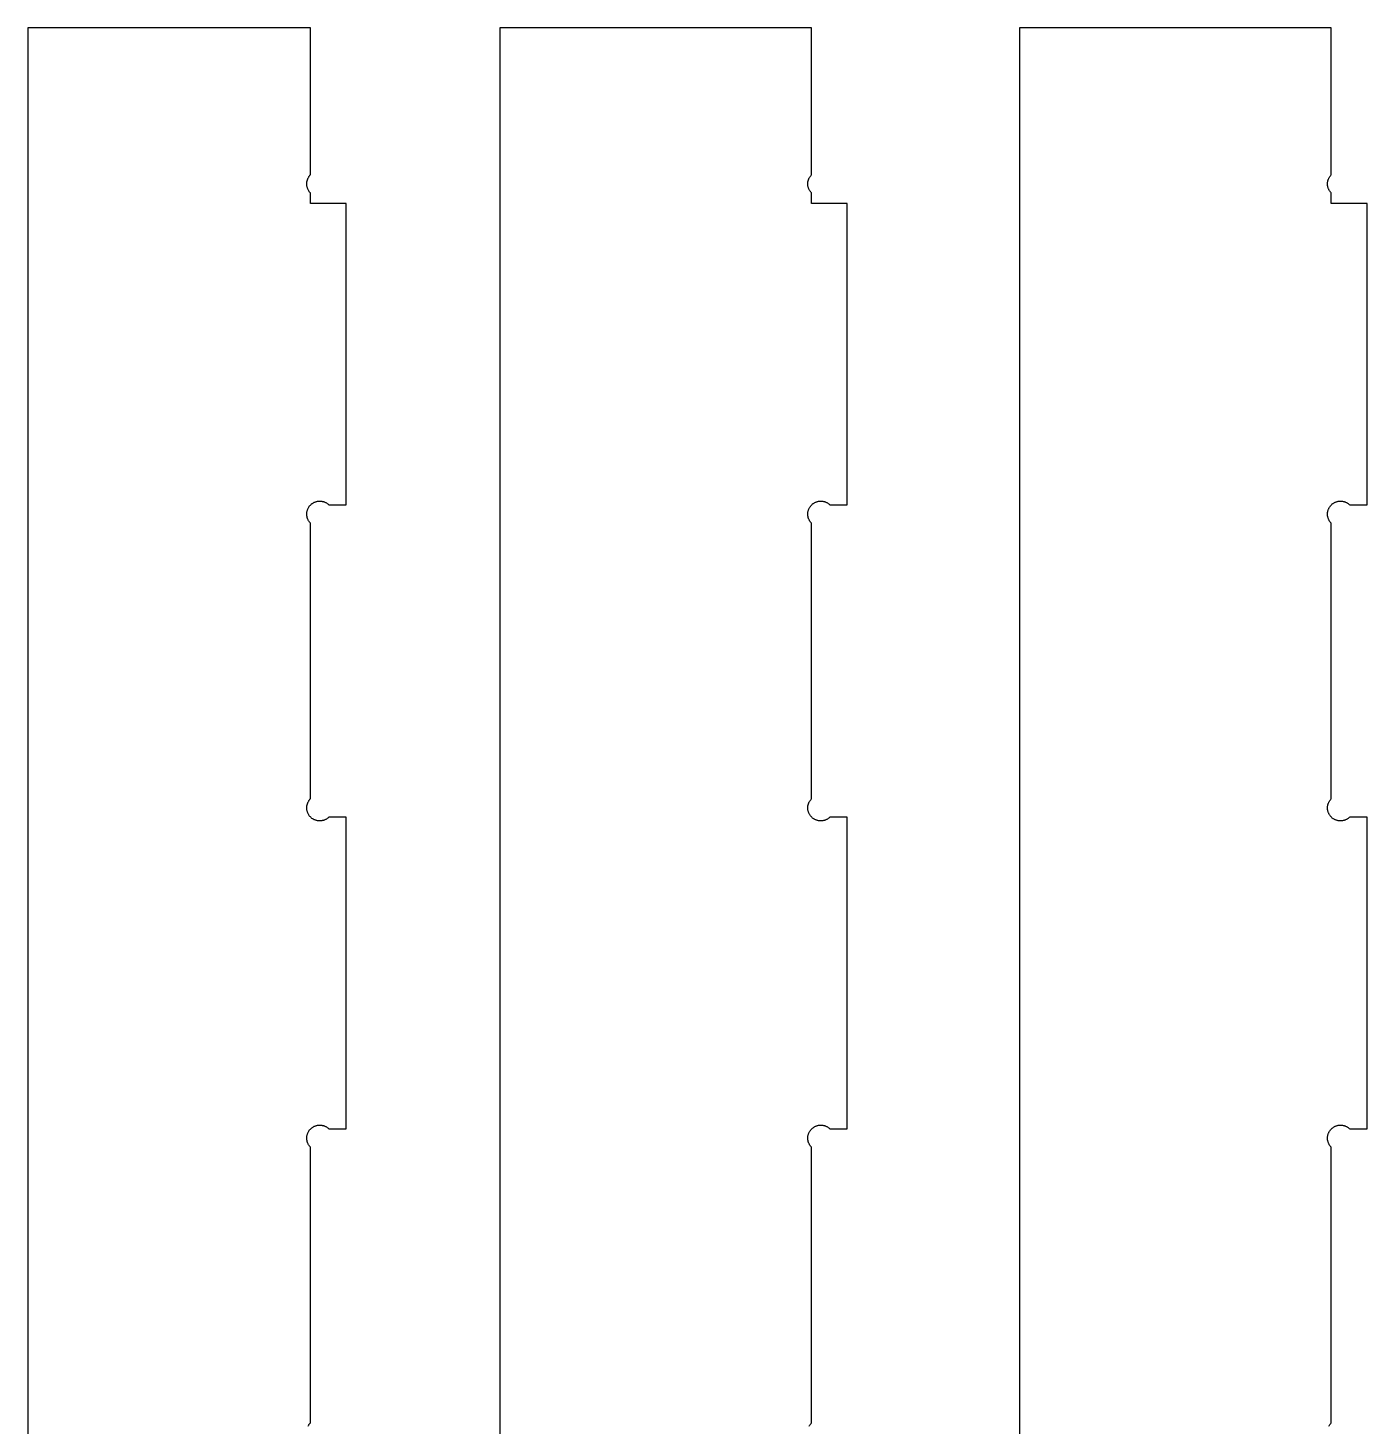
# Model space of a CAD drawing. Extents: x 0 to 96, y 0 to 48.
# Drawn here: x 1.6 to 14.49, y 8.47 to 21.92 of the extents above; entities that cross this region are included whole.
import ezdxf

# ---------------------------------------------------------------- set-up
doc = ezdxf.new("R2010")
doc.units = 0
doc.layers.add('Layer_1', color=7, linetype='CONTINUOUS')

msp = doc.modelspace()

# ---------------------------------------------------------------- linework, layer by layer
at = {"layer": 'Layer_1', "color": 7}
for p, q in [((4.321391, 21.917851), (1.602643, 21.917851)), ((1.602643, 21.917851), (1.602643, 3.730343)), ((4.321391, 20.505803), (4.321391, 21.917851)), ((9.141808, 21.91785), (6.141808, 21.91785)), ((6.141808, 21.91785), (6.141808, 3.730342)), ((9.141808, 20.505802), (9.141808, 21.91785)), ((14.141808, 21.917851), (11.141808, 21.917851)), ((11.141808, 21.917851), (11.141808, 3.730343)), ((14.141808, 20.505803), (14.141808, 21.917851)), ((4.287809, 20.444662), (4.289029, 20.449741)), ((4.289029, 20.449741), (4.290486, 20.45478)), ((4.290486, 20.45478), (4.292179, 20.459741)), ((4.292179, 20.459741), (4.294068, 20.464622)), ((4.294068, 20.464622), (4.296116, 20.469426)), ((4.296116, 20.469426), (4.298399, 20.47415)), ((4.298399, 20.47415), (4.300879, 20.478757)), ((4.300879, 20.478757), (4.303557, 20.483284)), ((4.303557, 20.483284), (4.306391, 20.487654)), ((4.306391, 20.487654), (4.309422, 20.491946)), ((4.309422, 20.491946), (4.312651, 20.496079)), ((4.312651, 20.496079), (4.316037, 20.500056)), ((4.316037, 20.500056), (4.31958, 20.503913)), ((4.31958, 20.503913), (4.321391, 20.505803)), ((9.108225, 20.444661), (9.109446, 20.44974)), ((9.109446, 20.44974), (9.110902, 20.454779)), ((9.110902, 20.454779), (9.112595, 20.45974)), ((9.112595, 20.45974), (9.114485, 20.464621)), ((9.114485, 20.464621), (9.116532, 20.469424)), ((9.116532, 20.469424), (9.118816, 20.474149)), ((9.118816, 20.474149), (9.121296, 20.478756)), ((9.121296, 20.478756), (9.123973, 20.483283)), ((9.123973, 20.483283), (9.126808, 20.487653)), ((9.126808, 20.487653), (9.129839, 20.491944)), ((9.129839, 20.491944), (9.133068, 20.496078)), ((9.133068, 20.496078), (9.136454, 20.500054)), ((9.136454, 20.500054), (9.139997, 20.503912)), ((9.139997, 20.503912), (9.141808, 20.505802)), ((14.108226, 20.444662), (14.109446, 20.449741)), ((14.109446, 20.449741), (14.110902, 20.45478)), ((14.110902, 20.45478), (14.112596, 20.459741)), ((14.112596, 20.459741), (14.114486, 20.464622)), ((14.114486, 20.464622), (14.116532, 20.469426)), ((14.116532, 20.469426), (14.118816, 20.47415)), ((14.118816, 20.47415), (14.121296, 20.478757)), ((14.121296, 20.478757), (14.123973, 20.483284)), ((14.123973, 20.483284), (14.126808, 20.487654)), ((14.126808, 20.487654), (14.129839, 20.491946)), ((14.129839, 20.491946), (14.133068, 20.496079)), ((14.133068, 20.496079), (14.136453, 20.500056)), ((14.136453, 20.500056), (14.139997, 20.503913)), ((14.139997, 20.503913), (14.141808, 20.505803)), ((4.284777, 20.418717), (4.284932, 20.423953)), ((4.284777, 20.416079), (4.284777, 20.418717)), ((4.284934, 20.410843), (4.284779, 20.416079)), ((4.284934, 20.423953), (4.285323, 20.42915)), ((4.285328, 20.405647), (4.284939, 20.410843)), ((4.285958, 20.400449), (4.285324, 20.405647)), ((4.285328, 20.42915), (4.285961, 20.434387)), ((4.286746, 20.395252), (4.285957, 20.400449)), ((4.285958, 20.434387), (4.286747, 20.439543)), ((4.287809, 20.390134), (4.286742, 20.395252)), ((4.286746, 20.439543), (4.287812, 20.444662)), ((4.289029, 20.385056), (4.287809, 20.390134)), ((4.290486, 20.380017), (4.289029, 20.385056)), ((4.292179, 20.375056), (4.290486, 20.380017)), ((4.294068, 20.370173), (4.292179, 20.375056)), ((4.296116, 20.365371), (4.294068, 20.370173)), ((4.298399, 20.360647), (4.296116, 20.365371)), ((4.300879, 20.35604), (4.298399, 20.360647)), ((4.303557, 20.351552), (4.300879, 20.35604)), ((4.306391, 20.347142), (4.303557, 20.351552)), ((4.309422, 20.34289), (4.306391, 20.347142)), ((4.312651, 20.338757), (4.309422, 20.34289)), ((4.316037, 20.334741), (4.312651, 20.338757)), ((4.31958, 20.330882), (4.316037, 20.334741)), ((4.321391, 20.329071), (4.31958, 20.330882)), ((4.321391, 20.229347), (4.321391, 20.329071)), ((9.105351, 20.410842), (9.105193, 20.416078)), ((9.105194, 20.418716), (9.105351, 20.423952)), ((9.105194, 20.416078), (9.105194, 20.418716)), ((9.105351, 20.423952), (9.105744, 20.429149)), ((9.105745, 20.405646), (9.105352, 20.410842)), ((9.105745, 20.429149), (9.106375, 20.434386)), ((9.106375, 20.400448), (9.105745, 20.405646)), ((9.107162, 20.395251), (9.106374, 20.400448)), ((9.106375, 20.434386), (9.107163, 20.439542)), ((9.107162, 20.439542), (9.108225, 20.444661)), ((9.108225, 20.390133), (9.107162, 20.395251)), ((9.109446, 20.385054), (9.108225, 20.390133)), ((9.110902, 20.380016), (9.109446, 20.385054)), ((9.112595, 20.375054), (9.110902, 20.380016)), ((9.114485, 20.370172), (9.112595, 20.375054)), ((9.116532, 20.36537), (9.114485, 20.370172)), ((9.118816, 20.360646), (9.116532, 20.36537)), ((9.121296, 20.356039), (9.118816, 20.360646)), ((9.123973, 20.351551), (9.121296, 20.356039)), ((9.126808, 20.347141), (9.123973, 20.351551)), ((9.129839, 20.342889), (9.126808, 20.347141)), ((9.133068, 20.338756), (9.129839, 20.342889)), ((9.136454, 20.33474), (9.133068, 20.338756)), ((9.139997, 20.330881), (9.136454, 20.33474)), ((9.141808, 20.32907), (9.139997, 20.330881)), ((9.141808, 20.229346), (9.141808, 20.32907)), ((14.105193, 20.418717), (14.105349, 20.423953)), ((14.105193, 20.416079), (14.105193, 20.418717)), ((14.105351, 20.410843), (14.105196, 20.416079)), ((14.105351, 20.423953), (14.10574, 20.42915)), ((14.105744, 20.405647), (14.105356, 20.410843)), ((14.106374, 20.400449), (14.105741, 20.405647)), ((14.105744, 20.42915), (14.106378, 20.434387)), ((14.107162, 20.395252), (14.106373, 20.400449)), ((14.106374, 20.434387), (14.107163, 20.439543)), ((14.108226, 20.390134), (14.107159, 20.395252)), ((14.107162, 20.439543), (14.108229, 20.444662)), ((14.109446, 20.385056), (14.108226, 20.390134)), ((14.110902, 20.380017), (14.109446, 20.385056)), ((14.112596, 20.375056), (14.110902, 20.380017)), ((14.114486, 20.370173), (14.112596, 20.375056)), ((14.116532, 20.365371), (14.114486, 20.370173)), ((14.118816, 20.360647), (14.116532, 20.365371)), ((14.121296, 20.35604), (14.118816, 20.360647)), ((14.123973, 20.351552), (14.121296, 20.35604)), ((14.126808, 20.347142), (14.123973, 20.351552)), ((14.129839, 20.34289), (14.126808, 20.347142)), ((14.133068, 20.338757), (14.129839, 20.34289)), ((14.136453, 20.334741), (14.133068, 20.338757)), ((14.139997, 20.330882), (14.136453, 20.334741)), ((14.141808, 20.329071), (14.139997, 20.330882)), ((14.141808, 20.229347), (14.141808, 20.329071)), ((4.665131, 20.229347), (4.321391, 20.229347)), ((4.665131, 17.329032), (4.665131, 20.229347)), ((9.485548, 20.229346), (9.141808, 20.229346)), ((9.485548, 17.329031), (9.485548, 20.229346)), ((14.485548, 20.229347), (14.141808, 20.229347)), ((14.485548, 17.329032), (14.485548, 20.229347)), ((4.353044, 17.351984), (4.35773, 17.354268)), ((4.35773, 17.354268), (4.362533, 17.356354)), ((4.362533, 17.356354), (4.367454, 17.358244)), ((4.367454, 17.358244), (4.372414, 17.359898)), ((4.372414, 17.359898), (4.377414, 17.361354)), ((4.377414, 17.361354), (4.382533, 17.362614)), ((4.382533, 17.362614), (4.387651, 17.363637)), ((4.387651, 17.363638), (4.392809, 17.36446)), ((4.392809, 17.364466), (4.398006, 17.365054)), ((4.398006, 17.365056), (4.403241, 17.365444)), ((4.403241, 17.365449), (4.408478, 17.365604)), ((4.408478, 17.365607), (4.413714, 17.365607)), ((4.413714, 17.365568), (4.41895, 17.36529)), ((4.41895, 17.365292), (4.424147, 17.364781)), ((4.424147, 17.36478), (4.429344, 17.364069)), ((4.429343, 17.364071), (4.434501, 17.36316)), ((4.434501, 17.363166), (4.43958, 17.362024)), ((4.43958, 17.362024), (4.444659, 17.360647)), ((4.444659, 17.360647), (4.449659, 17.359111)), ((4.449659, 17.359111), (4.45458, 17.357339)), ((4.45458, 17.357339), (4.459422, 17.355331)), ((4.459422, 17.355331), (4.464187, 17.353166)), ((4.464187, 17.353166), (4.468832, 17.350803)), ((9.173461, 17.351983), (9.178146, 17.354267)), ((9.178146, 17.354267), (9.18295, 17.356353)), ((9.18295, 17.356353), (9.187871, 17.358243)), ((9.187871, 17.358243), (9.192831, 17.359897)), ((9.192831, 17.359897), (9.197831, 17.361353)), ((9.197831, 17.361353), (9.20295, 17.362613)), ((9.20295, 17.362613), (9.208068, 17.363636)), ((9.208068, 17.363637), (9.213225, 17.364459)), ((9.213225, 17.364464), (9.218422, 17.365053)), ((9.218422, 17.365054), (9.223658, 17.365443)), ((9.223658, 17.365448), (9.228894, 17.365603)), ((9.228894, 17.365606), (9.234131, 17.365606)), ((9.234131, 17.365567), (9.239367, 17.365289)), ((9.239367, 17.365291), (9.244564, 17.36478)), ((9.244564, 17.364779), (9.249761, 17.364068)), ((9.249761, 17.36407), (9.254918, 17.363159)), ((9.254918, 17.363164), (9.259997, 17.362023)), ((9.259997, 17.362023), (9.265076, 17.360646)), ((9.265076, 17.360646), (9.270076, 17.35911)), ((9.270076, 17.35911), (9.274997, 17.357338)), ((9.274997, 17.357338), (9.279839, 17.35533)), ((9.279839, 17.35533), (9.284603, 17.353164)), ((9.284603, 17.353164), (9.289249, 17.350802)), ((14.173461, 17.351984), (14.178147, 17.354268)), ((14.178147, 17.354268), (14.18295, 17.356354)), ((14.18295, 17.356354), (14.187871, 17.358244)), ((14.187871, 17.358244), (14.192831, 17.359898)), ((14.192831, 17.359898), (14.197831, 17.361354)), ((14.197831, 17.361354), (14.20295, 17.362614)), ((14.20295, 17.362614), (14.208068, 17.363637)), ((14.208068, 17.363638), (14.213226, 17.36446)), ((14.213226, 17.364466), (14.218422, 17.365054)), ((14.218422, 17.365056), (14.223658, 17.365444)), ((14.223658, 17.365449), (14.228894, 17.365604)), ((14.228894, 17.365607), (14.234131, 17.365607)), ((14.234131, 17.365568), (14.239367, 17.36529)), ((14.239367, 17.365292), (14.244563, 17.364781)), ((14.244563, 17.36478), (14.249761, 17.364069)), ((14.249761, 17.364071), (14.254918, 17.36316)), ((14.254918, 17.363166), (14.259997, 17.362024)), ((14.259997, 17.362024), (14.265076, 17.360647)), ((14.265076, 17.360647), (14.270076, 17.359111)), ((14.270076, 17.359111), (14.274997, 17.357339)), ((14.274997, 17.357339), (14.279839, 17.355331)), ((14.279839, 17.355331), (14.284603, 17.353166)), ((14.284603, 17.353166), (14.289249, 17.350803)), ((4.284856, 17.236709), (4.284744, 17.241946)), ((4.284777, 17.241946), (4.284932, 17.247181)), ((4.285131, 17.231473), (4.284853, 17.236709)), ((4.284934, 17.247181), (4.285323, 17.252379)), ((4.285603, 17.226276), (4.285126, 17.231473)), ((4.285328, 17.252379), (4.285961, 17.257576)), ((4.286312, 17.221079), (4.285601, 17.226276)), ((4.285958, 17.257576), (4.286747, 17.262772)), ((4.287258, 17.215922), (4.286313, 17.221079)), ((4.286746, 17.262772), (4.287812, 17.26789)), ((4.287809, 17.26789), (4.289029, 17.272969)), ((4.289029, 17.272969), (4.290486, 17.278009)), ((4.290486, 17.278009), (4.292179, 17.282969)), ((4.292179, 17.282969), (4.294068, 17.287851)), ((4.294068, 17.287851), (4.296116, 17.292654)), ((4.296116, 17.292654), (4.298399, 17.297379)), ((4.298399, 17.297379), (4.300879, 17.301984)), ((4.300879, 17.301984), (4.303557, 17.306512)), ((4.303557, 17.306512), (4.306391, 17.310882)), ((4.306391, 17.310882), (4.309422, 17.315173)), ((4.309422, 17.315173), (4.312651, 17.319308)), ((4.312651, 17.319308), (4.316037, 17.323284)), ((4.316037, 17.323284), (4.31958, 17.327142)), ((4.31958, 17.327142), (4.323281, 17.330843)), ((4.323281, 17.330843), (4.3271, 17.334387)), ((4.3271, 17.334387), (4.331116, 17.337772)), ((4.331116, 17.337772), (4.335249, 17.340961)), ((4.335249, 17.340961), (4.339541, 17.343992)), ((4.339541, 17.343992), (4.343911, 17.346867)), ((4.343911, 17.346867), (4.348439, 17.349543)), ((4.348439, 17.349543), (4.353044, 17.351984)), ((4.468832, 17.350803), (4.473399, 17.348206)), ((4.473399, 17.348206), (4.477848, 17.345449)), ((4.477848, 17.345449), (4.482179, 17.342536)), ((4.482179, 17.342536), (4.486391, 17.339387)), ((4.486391, 17.339387), (4.490447, 17.336119)), ((4.490447, 17.336119), (4.494383, 17.332654)), ((4.494383, 17.332654), (4.498162, 17.329032)), ((4.498162, 17.329032), (4.665131, 17.329032)), ((9.105194, 17.241944), (9.105351, 17.24718)), ((9.105272, 17.236708), (9.105195, 17.241944)), ((9.105548, 17.231472), (9.105272, 17.236708)), ((9.105351, 17.24718), (9.105744, 17.252378)), ((9.10602, 17.226274), (9.105548, 17.231472)), ((9.105745, 17.252378), (9.106375, 17.257574)), ((9.106729, 17.221078), (9.10602, 17.226274)), ((9.106375, 17.257574), (9.107163, 17.262771)), ((9.107674, 17.215921), (9.10673, 17.221078)), ((9.107162, 17.262771), (9.108225, 17.267889)), ((9.108225, 17.267889), (9.109446, 17.272968)), ((9.109446, 17.272968), (9.110902, 17.278008)), ((9.110902, 17.278008), (9.112595, 17.282968)), ((9.112595, 17.282968), (9.114485, 17.28785)), ((9.114485, 17.28785), (9.116532, 17.292653)), ((9.116532, 17.292653), (9.118816, 17.297378)), ((9.118816, 17.297378), (9.121296, 17.301983)), ((9.121296, 17.301983), (9.123973, 17.306511)), ((9.123973, 17.306511), (9.126808, 17.310881)), ((9.126808, 17.310881), (9.129839, 17.315172)), ((9.129839, 17.315172), (9.133068, 17.319307)), ((9.133068, 17.319307), (9.136454, 17.323283)), ((9.136454, 17.323283), (9.139997, 17.327141)), ((9.139997, 17.327141), (9.143698, 17.330842)), ((9.143698, 17.330842), (9.147516, 17.334386)), ((9.147516, 17.334386), (9.151532, 17.337771)), ((9.151532, 17.337771), (9.155666, 17.34096)), ((9.155666, 17.34096), (9.159957, 17.343991)), ((9.159957, 17.343991), (9.164328, 17.346866)), ((9.164328, 17.346866), (9.168855, 17.349542)), ((9.168855, 17.349542), (9.173461, 17.351983)), ((9.289249, 17.350802), (9.293816, 17.348204)), ((9.293816, 17.348204), (9.298265, 17.345448)), ((9.298265, 17.345448), (9.302595, 17.342534)), ((9.302595, 17.342534), (9.306808, 17.339386)), ((9.306808, 17.339386), (9.310863, 17.336118)), ((9.310863, 17.336118), (9.3148, 17.332653)), ((9.3148, 17.332653), (9.318579, 17.329031)), ((9.318579, 17.329031), (9.485548, 17.329031)), ((14.105272, 17.236709), (14.105161, 17.241946)), ((14.105193, 17.241946), (14.105349, 17.247181)), ((14.105548, 17.231473), (14.10527, 17.236709)), ((14.105351, 17.247181), (14.10574, 17.252379)), ((14.10602, 17.226276), (14.105542, 17.231473)), ((14.105744, 17.252379), (14.106378, 17.257576)), ((14.106729, 17.221079), (14.106018, 17.226276)), ((14.106374, 17.257576), (14.107163, 17.262772)), ((14.107674, 17.215922), (14.10673, 17.221079)), ((14.107162, 17.262772), (14.108229, 17.26789)), ((14.108226, 17.26789), (14.109446, 17.272969)), ((14.109446, 17.272969), (14.110902, 17.278009)), ((14.110902, 17.278009), (14.112596, 17.282969)), ((14.112596, 17.282969), (14.114486, 17.287851)), ((14.114486, 17.287851), (14.116532, 17.292654)), ((14.116532, 17.292654), (14.118816, 17.297379)), ((14.118816, 17.297379), (14.121296, 17.301984)), ((14.121296, 17.301984), (14.123973, 17.306512)), ((14.123973, 17.306512), (14.126808, 17.310882)), ((14.126808, 17.310882), (14.129839, 17.315173)), ((14.129839, 17.315173), (14.133068, 17.319308)), ((14.133068, 17.319308), (14.136453, 17.323284)), ((14.136453, 17.323284), (14.139997, 17.327142)), ((14.139997, 17.327142), (14.143698, 17.330843)), ((14.143698, 17.330843), (14.147517, 17.334387)), ((14.147517, 17.334387), (14.151532, 17.337772)), ((14.151532, 17.337772), (14.155666, 17.340961)), ((14.155666, 17.340961), (14.159958, 17.343992)), ((14.159958, 17.343992), (14.164328, 17.346867)), ((14.164328, 17.346867), (14.168856, 17.349543)), ((14.168856, 17.349543), (14.173461, 17.351984)), ((14.289249, 17.350803), (14.293816, 17.348206)), ((14.293816, 17.348206), (14.298264, 17.345449)), ((14.298264, 17.345449), (14.302596, 17.342536)), ((14.302596, 17.342536), (14.306808, 17.339387)), ((14.306808, 17.339387), (14.310863, 17.336119)), ((14.310863, 17.336119), (14.3148, 17.332654)), ((14.3148, 17.332654), (14.31858, 17.329032)), ((14.31858, 17.329032), (14.485548, 17.329032)), ((4.288399, 17.210803), (4.287258, 17.215922)), ((4.289738, 17.205764), (4.288399, 17.210803)), ((4.291312, 17.200764), (4.289738, 17.205764)), ((4.293084, 17.195843), (4.291312, 17.200764)), ((4.295052, 17.191), (4.293084, 17.195843)), ((4.297258, 17.186237), (4.295052, 17.191)), ((4.29962, 17.181552), (4.297258, 17.186237)), ((4.302179, 17.176984), (4.29962, 17.181552)), ((4.304934, 17.172536), (4.302179, 17.176984)), ((4.307887, 17.168206), (4.304934, 17.172536)), ((4.310998, 17.164032), (4.307887, 17.168206)), ((4.314304, 17.159938), (4.310998, 17.164032)), ((4.317769, 17.156), (4.314304, 17.159938)), ((4.321391, 17.152221), (4.317769, 17.156)), ((4.321391, 14.501867), (4.321391, 17.152221)), ((9.108816, 17.210802), (9.107674, 17.215921)), ((9.110154, 17.205763), (9.108816, 17.210802)), ((9.111729, 17.200763), (9.110154, 17.205763)), ((9.113501, 17.195842), (9.111729, 17.200763)), ((9.115469, 17.190999), (9.113501, 17.195842)), ((9.117674, 17.186236), (9.115469, 17.190999)), ((9.120036, 17.181551), (9.117674, 17.186236)), ((9.122595, 17.176983), (9.120036, 17.181551)), ((9.125351, 17.172534), (9.122595, 17.176983)), ((9.128304, 17.168204), (9.125351, 17.172534)), ((9.131414, 17.164031), (9.128304, 17.168204)), ((9.134721, 17.159937), (9.131414, 17.164031)), ((9.138186, 17.155999), (9.134721, 17.159937)), ((9.141808, 17.15222), (9.138186, 17.155999)), ((9.141808, 14.501866), (9.141808, 17.15222)), ((14.108816, 17.210803), (14.107674, 17.215922)), ((14.110154, 17.205764), (14.108816, 17.210803)), ((14.111729, 17.200764), (14.110154, 17.205764)), ((14.113501, 17.195843), (14.111729, 17.200764)), ((14.115469, 17.191), (14.113501, 17.195843)), ((14.117674, 17.186237), (14.115469, 17.191)), ((14.120037, 17.181552), (14.117674, 17.186237)), ((14.122596, 17.176984), (14.120037, 17.181552)), ((14.125351, 17.172536), (14.122596, 17.176984)), ((14.128304, 17.168206), (14.125351, 17.172536)), ((14.131414, 17.164032), (14.128304, 17.168206)), ((14.134721, 17.159938), (14.131414, 17.164032)), ((14.138186, 17.156), (14.134721, 17.159938)), ((14.141808, 17.152221), (14.138186, 17.156)), ((14.141808, 14.501867), (14.141808, 17.152221)), ((4.284777, 14.41478), (4.284932, 14.420017)), ((4.284777, 14.412142), (4.284777, 14.41478)), ((4.284934, 14.406906), (4.284779, 14.412142)), ((4.284934, 14.420017), (4.285323, 14.425213)), ((4.285328, 14.401709), (4.284939, 14.406906)), ((4.285958, 14.396512), (4.285324, 14.401709)), ((4.285328, 14.425213), (4.285961, 14.430449)), ((4.286746, 14.391316), (4.285957, 14.396512)), ((4.285958, 14.430449), (4.286747, 14.435607)), ((4.286746, 14.435607), (4.287812, 14.440724)), ((4.287809, 14.440724), (4.289029, 14.445803)), ((4.289029, 14.445803), (4.290486, 14.450843)), ((4.290486, 14.450843), (4.292179, 14.455803)), ((4.292179, 14.455803), (4.294068, 14.460686)), ((4.294068, 14.460686), (4.296116, 14.465489)), ((4.296116, 14.465489), (4.298399, 14.470213)), ((4.298399, 14.470213), (4.300879, 14.474819)), ((4.300879, 14.474819), (4.303557, 14.479347)), ((4.303557, 14.479347), (4.306391, 14.483717)), ((4.306391, 14.483717), (4.309422, 14.488009)), ((4.309422, 14.488009), (4.312651, 14.492142)), ((4.312651, 14.492142), (4.316037, 14.496119)), ((4.316037, 14.496119), (4.31958, 14.499977)), ((4.31958, 14.499977), (4.321391, 14.501867)), ((9.105351, 14.406904), (9.105193, 14.412141)), ((9.105194, 14.414779), (9.105351, 14.420016)), ((9.105194, 14.412141), (9.105194, 14.414779)), ((9.105351, 14.420016), (9.105744, 14.425212)), ((9.105745, 14.401708), (9.105352, 14.406904)), ((9.105745, 14.425212), (9.106375, 14.430448)), ((9.106375, 14.396511), (9.105745, 14.401708)), ((9.107162, 14.391314), (9.106374, 14.396511)), ((9.106375, 14.430448), (9.107163, 14.435606)), ((9.107162, 14.435606), (9.108225, 14.440723)), ((9.108225, 14.440723), (9.109446, 14.445802)), ((9.109446, 14.445802), (9.110902, 14.450842)), ((9.110902, 14.450842), (9.112595, 14.455802)), ((9.112595, 14.455802), (9.114485, 14.460684)), ((9.114485, 14.460684), (9.116532, 14.465488)), ((9.116532, 14.465488), (9.118816, 14.470212)), ((9.118816, 14.470212), (9.121296, 14.474818)), ((9.121296, 14.474818), (9.123973, 14.479346)), ((9.123973, 14.479346), (9.126808, 14.483716)), ((9.126808, 14.483716), (9.129839, 14.488008)), ((9.129839, 14.488008), (9.133068, 14.492141)), ((9.133068, 14.492141), (9.136454, 14.496118)), ((9.136454, 14.496118), (9.139997, 14.499976)), ((9.139997, 14.499976), (9.141808, 14.501866)), ((14.105193, 14.41478), (14.105349, 14.420017)), ((14.105193, 14.412142), (14.105193, 14.41478)), ((14.105351, 14.406906), (14.105196, 14.412142)), ((14.105351, 14.420017), (14.10574, 14.425213)), ((14.105744, 14.401709), (14.105356, 14.406906)), ((14.106374, 14.396512), (14.105741, 14.401709)), ((14.105744, 14.425213), (14.106378, 14.430449)), ((14.107162, 14.391316), (14.106373, 14.396512)), ((14.106374, 14.430449), (14.107163, 14.435607)), ((14.107162, 14.435607), (14.108229, 14.440724)), ((14.108226, 14.440724), (14.109446, 14.445803)), ((14.109446, 14.445803), (14.110902, 14.450843)), ((14.110902, 14.450843), (14.112596, 14.455803)), ((14.112596, 14.455803), (14.114486, 14.460686)), ((14.114486, 14.460686), (14.116532, 14.465489)), ((14.116532, 14.465489), (14.118816, 14.470213)), ((14.118816, 14.470213), (14.121296, 14.474819)), ((14.121296, 14.474819), (14.123973, 14.479347)), ((14.123973, 14.479347), (14.126808, 14.483717)), ((14.126808, 14.483717), (14.129839, 14.488009)), ((14.129839, 14.488009), (14.133068, 14.492142)), ((14.133068, 14.492142), (14.136453, 14.496119)), ((14.136453, 14.496119), (14.139997, 14.499977)), ((14.139997, 14.499977), (14.141808, 14.501867)), ((4.287809, 14.386198), (4.286742, 14.391316)), ((4.289029, 14.381119), (4.287809, 14.386198)), ((4.290486, 14.376079), (4.289029, 14.381119)), ((4.292179, 14.371119), (4.290486, 14.376079)), ((4.294068, 14.366237), (4.292179, 14.371119)), ((4.296116, 14.361433), (4.294068, 14.366237)), ((4.298399, 14.356709), (4.296116, 14.361433)), ((4.300879, 14.352103), (4.298399, 14.356709)), ((4.303557, 14.347614), (4.300879, 14.352103)), ((4.306391, 14.343206), (4.303557, 14.347614)), ((4.309422, 14.338953), (4.306391, 14.343206)), ((4.312651, 14.334819), (4.309422, 14.338953)), ((4.316037, 14.330803), (4.312651, 14.334819)), ((4.31958, 14.326946), (4.316037, 14.330803)), ((4.323281, 14.323244), (4.31958, 14.326946)), ((4.3271, 14.319701), (4.323281, 14.323244)), ((4.331116, 14.316316), (4.3271, 14.319701)), ((4.335249, 14.313127), (4.331116, 14.316316)), ((4.339541, 14.310094), (4.335249, 14.313127)), ((4.343911, 14.307221), (4.339541, 14.310094)), ((4.348439, 14.304583), (4.343911, 14.307221)), ((4.353044, 14.302103), (4.348439, 14.304583)), ((4.35773, 14.299819), (4.353044, 14.302103)), ((4.362533, 14.297733), (4.35773, 14.299819)), ((4.367454, 14.295843), (4.362533, 14.297733)), ((4.372414, 14.29419), (4.367454, 14.295843)), ((4.377414, 14.292733), (4.372414, 14.29419)), ((4.382533, 14.291473), (4.377414, 14.292733)), ((4.387651, 14.290449), (4.382533, 14.291471)), ((4.392809, 14.289622), (4.387651, 14.290444)), ((4.398006, 14.289032), (4.392809, 14.289621)), ((4.403241, 14.288638), (4.398006, 14.289027)), ((4.408478, 14.288481), (4.403241, 14.288637)), ((4.413714, 14.28852), (4.408478, 14.28852)), ((4.41895, 14.288796), (4.413714, 14.288518)), ((4.424147, 14.289308), (4.41895, 14.288797)), ((4.429343, 14.290017), (4.424147, 14.289306)), ((4.434501, 14.290922), (4.429343, 14.290011)), ((4.43958, 14.292063), (4.434501, 14.290922)), ((4.444659, 14.293441), (4.43958, 14.292063)), ((4.449659, 14.294977), (4.444659, 14.293441)), ((4.45458, 14.296788), (4.449659, 14.294977)), ((4.459422, 14.298757), (4.45458, 14.296788)), ((4.464187, 14.300922), (4.459422, 14.298757)), ((4.468832, 14.303323), (4.464187, 14.300922)), ((4.473399, 14.305882), (4.468832, 14.303323)), ((4.477848, 14.308638), (4.473399, 14.305882)), ((4.482179, 14.311591), (4.477848, 14.308638)), ((4.486391, 14.314701), (4.482179, 14.311591)), ((4.490447, 14.318009), (4.486391, 14.314701)), ((4.494383, 14.321473), (4.490447, 14.318009)), ((4.498162, 14.325094), (4.494383, 14.321473)), ((4.665131, 14.325094), (4.498162, 14.325094)), ((4.665131, 11.325094), (4.665131, 14.325094)), ((9.108225, 14.386197), (9.107162, 14.391314)), ((9.109446, 14.381118), (9.108225, 14.386197)), ((9.110902, 14.376078), (9.109446, 14.381118)), ((9.112595, 14.371118), (9.110902, 14.376078)), ((9.114485, 14.366236), (9.112595, 14.371118)), ((9.116532, 14.361432), (9.114485, 14.366236)), ((9.118816, 14.356708), (9.116532, 14.361432)), ((9.121296, 14.352102), (9.118816, 14.356708)), ((9.123973, 14.347613), (9.121296, 14.352102)), ((9.126808, 14.343204), (9.123973, 14.347613)), ((9.129839, 14.338952), (9.126808, 14.343204)), ((9.133068, 14.334818), (9.129839, 14.338952)), ((9.136454, 14.330802), (9.133068, 14.334818)), ((9.139997, 14.326944), (9.136454, 14.330802)), ((9.143698, 14.323243), (9.139997, 14.326944)), ((9.147516, 14.3197), (9.143698, 14.323243)), ((9.151532, 14.316314), (9.147516, 14.3197)), ((9.155666, 14.313126), (9.151532, 14.316314)), ((9.159957, 14.310093), (9.155666, 14.313126)), ((9.164328, 14.30722), (9.159957, 14.310093)), ((9.168855, 14.304582), (9.164328, 14.30722)), ((9.173461, 14.302102), (9.168855, 14.304582)), ((9.178146, 14.299818), (9.173461, 14.302102)), ((9.18295, 14.297732), (9.178146, 14.299818)), ((9.187871, 14.295842), (9.18295, 14.297732)), ((9.192831, 14.294189), (9.187871, 14.295842)), ((9.197831, 14.292732), (9.192831, 14.294189)), ((9.20295, 14.291472), (9.197831, 14.292732)), ((9.208068, 14.290448), (9.20295, 14.29147)), ((9.213225, 14.289621), (9.208068, 14.290443)), ((9.218422, 14.289031), (9.213225, 14.28962)), ((9.223658, 14.288637), (9.218422, 14.289026)), ((9.228894, 14.28848), (9.223658, 14.288636)), ((9.234131, 14.288519), (9.228894, 14.288519)), ((9.239367, 14.288794), (9.234131, 14.288517)), ((9.244564, 14.289307), (9.239367, 14.288796)), ((9.249761, 14.290016), (9.244564, 14.289304)), ((9.254918, 14.290921), (9.249761, 14.29001)), ((9.259997, 14.292062), (9.254918, 14.290921)), ((9.265076, 14.29344), (9.259997, 14.292062)), ((9.270076, 14.294976), (9.265076, 14.29344)), ((9.274997, 14.296787), (9.270076, 14.294976)), ((9.279839, 14.298756), (9.274997, 14.296787)), ((9.284603, 14.300921), (9.279839, 14.298756)), ((9.289249, 14.303322), (9.284603, 14.300921)), ((9.293816, 14.305881), (9.289249, 14.303322)), ((9.298265, 14.308637), (9.293816, 14.305881)), ((9.302595, 14.31159), (9.298265, 14.308637)), ((9.306808, 14.3147), (9.302595, 14.31159)), ((9.310863, 14.318008), (9.306808, 14.3147)), ((9.3148, 14.321472), (9.310863, 14.318008)), ((9.318579, 14.325093), (9.3148, 14.321472)), ((9.485548, 14.325093), (9.318579, 14.325093)), ((9.485548, 11.325093), (9.485548, 14.325093)), ((14.108226, 14.386198), (14.107159, 14.391316)), ((14.109446, 14.381119), (14.108226, 14.386198)), ((14.110902, 14.376079), (14.109446, 14.381119)), ((14.112596, 14.371119), (14.110902, 14.376079)), ((14.114486, 14.366237), (14.112596, 14.371119)), ((14.116532, 14.361433), (14.114486, 14.366237)), ((14.118816, 14.356709), (14.116532, 14.361433)), ((14.121296, 14.352103), (14.118816, 14.356709)), ((14.123973, 14.347614), (14.121296, 14.352103)), ((14.126808, 14.343206), (14.123973, 14.347614)), ((14.129839, 14.338953), (14.126808, 14.343206)), ((14.133068, 14.334819), (14.129839, 14.338953)), ((14.136453, 14.330803), (14.133068, 14.334819)), ((14.139997, 14.326946), (14.136453, 14.330803)), ((14.143698, 14.323244), (14.139997, 14.326946)), ((14.147517, 14.319701), (14.143698, 14.323244)), ((14.151532, 14.316316), (14.147517, 14.319701)), ((14.155666, 14.313127), (14.151532, 14.316316)), ((14.159958, 14.310094), (14.155666, 14.313127)), ((14.164328, 14.307221), (14.159958, 14.310094)), ((14.168856, 14.304583), (14.164328, 14.307221)), ((14.173461, 14.302103), (14.168856, 14.304583)), ((14.178147, 14.299819), (14.173461, 14.302103)), ((14.18295, 14.297733), (14.178147, 14.299819)), ((14.187871, 14.295843), (14.18295, 14.297733)), ((14.192831, 14.29419), (14.187871, 14.295843)), ((14.197831, 14.292733), (14.192831, 14.29419)), ((14.20295, 14.291473), (14.197831, 14.292733)), ((14.208068, 14.290449), (14.20295, 14.291471)), ((14.213226, 14.289622), (14.208068, 14.290444)), ((14.218422, 14.289032), (14.213226, 14.289621)), ((14.223658, 14.288638), (14.218422, 14.289027)), ((14.228894, 14.288481), (14.223658, 14.288637)), ((14.234131, 14.28852), (14.228894, 14.28852)), ((14.239367, 14.288796), (14.234131, 14.288518)), ((14.244563, 14.289308), (14.239367, 14.288797)), ((14.249761, 14.290017), (14.244563, 14.289306)), ((14.254918, 14.290922), (14.249761, 14.290011)), ((14.259997, 14.292063), (14.254918, 14.290922)), ((14.265076, 14.293441), (14.259997, 14.292063)), ((14.270076, 14.294977), (14.265076, 14.293441)), ((14.274997, 14.296788), (14.270076, 14.294977)), ((14.279839, 14.298757), (14.274997, 14.296788)), ((14.284603, 14.300922), (14.279839, 14.298757)), ((14.289249, 14.303323), (14.284603, 14.300922)), ((14.293816, 14.305882), (14.289249, 14.303323)), ((14.298264, 14.308638), (14.293816, 14.305882)), ((14.302596, 14.311591), (14.298264, 14.308638)), ((14.306808, 14.314701), (14.302596, 14.311591)), ((14.310863, 14.318009), (14.306808, 14.314701)), ((14.3148, 14.321473), (14.310863, 14.318009)), ((14.31858, 14.325094), (14.3148, 14.321473)), ((14.485548, 14.325094), (14.31858, 14.325094)), ((14.485548, 11.325094), (14.485548, 14.325094)), ((4.300879, 11.298048), (4.303557, 11.302576)), ((4.303557, 11.302576), (4.306391, 11.306946)), ((4.306391, 11.306946), (4.309422, 11.311237)), ((4.309422, 11.311237), (4.312651, 11.315371)), ((4.312651, 11.315371), (4.316037, 11.319347)), ((4.316037, 11.319347), (4.31958, 11.323206)), ((4.31958, 11.323206), (4.323281, 11.326906)), ((4.323281, 11.326906), (4.3271, 11.330449)), ((4.3271, 11.330449), (4.331116, 11.333836)), ((4.331116, 11.333836), (4.335249, 11.337024)), ((4.335249, 11.337024), (4.339541, 11.340056)), ((4.339541, 11.340056), (4.343911, 11.34293)), ((4.343911, 11.34293), (4.348439, 11.345607)), ((4.348439, 11.345607), (4.353044, 11.348048)), ((4.353044, 11.348048), (4.35773, 11.350331)), ((4.35773, 11.350331), (4.362533, 11.352418)), ((4.362533, 11.352418), (4.367454, 11.354308)), ((4.367454, 11.354308), (4.372414, 11.355961)), ((4.372414, 11.355961), (4.377414, 11.357418)), ((4.377414, 11.357418), (4.382533, 11.358678)), ((4.382533, 11.358678), (4.387651, 11.3597)), ((4.387651, 11.359701), (4.392809, 11.360523)), ((4.392809, 11.360528), (4.398006, 11.361117)), ((4.398006, 11.361119), (4.403241, 11.361508)), ((4.403241, 11.361512), (4.408478, 11.361668)), ((4.408478, 11.36167), (4.413714, 11.36167)), ((4.413714, 11.36163), (4.41895, 11.361352)), ((4.41895, 11.361354), (4.424147, 11.360843)), ((4.424147, 11.360843), (4.429344, 11.360132)), ((4.429343, 11.360134), (4.434501, 11.359223)), ((4.434501, 11.359229), (4.43958, 11.358087)), ((4.43958, 11.358087), (4.444659, 11.356709)), ((4.444659, 11.356709), (4.449659, 11.355173)), ((4.449659, 11.355173), (4.45458, 11.353402)), ((4.45458, 11.353402), (4.459422, 11.351394)), ((4.459422, 11.351394), (4.464187, 11.349229)), ((4.464187, 11.349229), (4.468832, 11.346867)), ((4.468832, 11.346867), (4.473399, 11.344268)), ((4.473399, 11.344268), (4.477848, 11.341512)), ((4.477848, 11.341512), (4.482179, 11.338599)), ((4.482179, 11.338599), (4.486391, 11.335449)), ((4.486391, 11.335449), (4.490447, 11.332181)), ((4.490447, 11.332181), (4.494383, 11.328717)), ((4.494383, 11.328717), (4.498162, 11.325094)), ((4.498162, 11.325094), (4.665131, 11.325094)), ((9.121296, 11.298047), (9.123973, 11.302574)), ((9.123973, 11.302574), (9.126808, 11.306944)), ((9.126808, 11.306944), (9.129839, 11.311236)), ((9.129839, 11.311236), (9.133068, 11.31537)), ((9.133068, 11.31537), (9.136454, 11.319346)), ((9.136454, 11.319346), (9.139997, 11.323204)), ((9.139997, 11.323204), (9.143698, 11.326904)), ((9.143698, 11.326904), (9.147516, 11.330448)), ((9.147516, 11.330448), (9.151532, 11.333834)), ((9.151532, 11.333834), (9.155666, 11.337023)), ((9.155666, 11.337023), (9.159957, 11.340054)), ((9.159957, 11.340054), (9.164328, 11.342929)), ((9.164328, 11.342929), (9.168855, 11.345606)), ((9.168855, 11.345606), (9.173461, 11.348047)), ((9.173461, 11.348047), (9.178146, 11.35033)), ((9.178146, 11.35033), (9.18295, 11.352417)), ((9.18295, 11.352417), (9.187871, 11.354307)), ((9.187871, 11.354307), (9.192831, 11.35596)), ((9.192831, 11.35596), (9.197831, 11.357417)), ((9.197831, 11.357417), (9.20295, 11.358677)), ((9.20295, 11.358677), (9.208068, 11.359699)), ((9.208068, 11.3597), (9.213225, 11.360522)), ((9.213225, 11.360527), (9.218422, 11.361116)), ((9.218422, 11.361118), (9.223658, 11.361507)), ((9.223658, 11.361511), (9.228894, 11.361667)), ((9.228894, 11.361669), (9.234131, 11.361669)), ((9.234131, 11.361629), (9.239367, 11.361351)), ((9.239367, 11.361353), (9.244564, 11.360842)), ((9.244564, 11.360842), (9.249761, 11.360131)), ((9.249761, 11.360133), (9.254918, 11.359222)), ((9.254918, 11.359228), (9.259997, 11.358086)), ((9.259997, 11.358086), (9.265076, 11.356708)), ((9.265076, 11.356708), (9.270076, 11.355172)), ((9.270076, 11.355172), (9.274997, 11.353401)), ((9.274997, 11.353401), (9.279839, 11.351393)), ((9.279839, 11.351393), (9.284603, 11.349228)), ((9.284603, 11.349228), (9.289249, 11.346866)), ((9.289249, 11.346866), (9.293816, 11.344267)), ((9.293816, 11.344267), (9.298265, 11.341511)), ((9.298265, 11.341511), (9.302595, 11.338598)), ((9.302595, 11.338598), (9.306808, 11.335448)), ((9.306808, 11.335448), (9.310863, 11.33218)), ((9.310863, 11.33218), (9.3148, 11.328716)), ((9.3148, 11.328716), (9.318579, 11.325093)), ((9.318579, 11.325093), (9.485548, 11.325093)), ((14.121296, 11.298048), (14.123973, 11.302576)), ((14.123973, 11.302576), (14.126808, 11.306946)), ((14.126808, 11.306946), (14.129839, 11.311237)), ((14.129839, 11.311237), (14.133068, 11.315371)), ((14.133068, 11.315371), (14.136453, 11.319347)), ((14.136453, 11.319347), (14.139997, 11.323206)), ((14.139997, 11.323206), (14.143698, 11.326906)), ((14.143698, 11.326906), (14.147517, 11.330449)), ((14.147517, 11.330449), (14.151532, 11.333836)), ((14.151532, 11.333836), (14.155666, 11.337024)), ((14.155666, 11.337024), (14.159958, 11.340056)), ((14.159958, 11.340056), (14.164328, 11.34293)), ((14.164328, 11.34293), (14.168856, 11.345607)), ((14.168856, 11.345607), (14.173461, 11.348048)), ((14.173461, 11.348048), (14.178147, 11.350331)), ((14.178147, 11.350331), (14.18295, 11.352418)), ((14.18295, 11.352418), (14.187871, 11.354308)), ((14.187871, 11.354308), (14.192831, 11.355961)), ((14.192831, 11.355961), (14.197831, 11.357418)), ((14.197831, 11.357418), (14.20295, 11.358678)), ((14.20295, 11.358678), (14.208068, 11.3597)), ((14.208068, 11.359701), (14.213226, 11.360523)), ((14.213226, 11.360528), (14.218422, 11.361117)), ((14.218422, 11.361119), (14.223658, 11.361508)), ((14.223658, 11.361512), (14.228894, 11.361668)), ((14.228894, 11.36167), (14.234131, 11.36167)), ((14.234131, 11.36163), (14.239367, 11.361352)), ((14.239367, 11.361354), (14.244563, 11.360843)), ((14.244563, 11.360843), (14.249761, 11.360132)), ((14.249761, 11.360134), (14.254918, 11.359223)), ((14.254918, 11.359229), (14.259997, 11.358087)), ((14.259997, 11.358087), (14.265076, 11.356709)), ((14.265076, 11.356709), (14.270076, 11.355173)), ((14.270076, 11.355173), (14.274997, 11.353402)), ((14.274997, 11.353402), (14.279839, 11.351394)), ((14.279839, 11.351394), (14.284603, 11.349229)), ((14.284603, 11.349229), (14.289249, 11.346867)), ((14.289249, 11.346867), (14.293816, 11.344268)), ((14.293816, 11.344268), (14.298264, 11.341512)), ((14.298264, 11.341512), (14.302596, 11.338599)), ((14.302596, 11.338599), (14.306808, 11.335449)), ((14.306808, 11.335449), (14.310863, 11.332181)), ((14.310863, 11.332181), (14.3148, 11.328717)), ((14.3148, 11.328717), (14.31858, 11.325094)), ((14.31858, 11.325094), (14.485548, 11.325094)), ((4.284856, 11.232772), (4.284744, 11.238009)), ((4.284777, 11.238009), (4.284932, 11.243244)), ((4.285131, 11.227536), (4.284853, 11.232772)), ((4.284934, 11.243244), (4.285323, 11.248441)), ((4.285603, 11.222339), (4.285126, 11.227536)), ((4.285328, 11.248441), (4.285961, 11.253638)), ((4.286312, 11.217142), (4.285601, 11.222339)), ((4.285958, 11.253638), (4.286747, 11.258836)), ((4.287258, 11.211984), (4.286313, 11.217142)), ((4.286746, 11.258836), (4.287812, 11.263953)), ((4.288399, 11.206867), (4.287258, 11.211984)), ((4.287809, 11.263953), (4.289029, 11.269032)), ((4.289738, 11.201828), (4.288399, 11.206867)), ((4.289029, 11.269032), (4.290486, 11.274071)), ((4.291312, 11.196828), (4.289738, 11.201828)), ((4.290486, 11.274071), (4.292179, 11.279032)), ((4.293084, 11.191906), (4.291312, 11.196828)), ((4.292179, 11.279032), (4.294068, 11.283914)), ((4.295052, 11.187063), (4.293084, 11.191906)), ((4.294068, 11.283914), (4.296116, 11.288717)), ((4.297258, 11.1823), (4.295052, 11.187063)), ((4.296116, 11.288717), (4.298399, 11.293441)), ((4.29962, 11.177614), (4.297258, 11.1823)), ((4.298399, 11.293441), (4.300879, 11.298048)), ((4.302179, 11.173048), (4.29962, 11.177614)), ((4.304934, 11.168599), (4.302179, 11.173048)), ((4.307887, 11.164268), (4.304934, 11.168599)), ((9.105194, 11.238008), (9.105351, 11.243243)), ((9.105272, 11.232771), (9.105195, 11.238008)), ((9.105548, 11.227534), (9.105272, 11.232771)), ((9.105351, 11.243243), (9.105744, 11.24844)), ((9.10602, 11.222338), (9.105548, 11.227534)), ((9.105745, 11.24844), (9.106375, 11.253637)), ((9.106729, 11.217141), (9.10602, 11.222338)), ((9.106375, 11.253637), (9.107163, 11.258834)), ((9.107674, 11.211983), (9.10673, 11.217141)), ((9.107162, 11.258834), (9.108225, 11.263952)), ((9.108816, 11.206866), (9.107674, 11.211983)), ((9.108225, 11.263952), (9.109446, 11.269031)), ((9.110154, 11.201827), (9.108816, 11.206866)), ((9.109446, 11.269031), (9.110902, 11.27407)), ((9.111729, 11.196827), (9.110154, 11.201827)), ((9.110902, 11.27407), (9.112595, 11.279031)), ((9.113501, 11.191904), (9.111729, 11.196827)), ((9.112595, 11.279031), (9.114485, 11.283913)), ((9.115469, 11.187062), (9.113501, 11.191904)), ((9.114485, 11.283913), (9.116532, 11.288716)), ((9.117674, 11.182299), (9.115469, 11.187062)), ((9.116532, 11.288716), (9.118816, 11.29344)), ((9.120036, 11.177613), (9.117674, 11.182299)), ((9.118816, 11.29344), (9.121296, 11.298047)), ((9.122595, 11.173047), (9.120036, 11.177613)), ((9.125351, 11.168598), (9.122595, 11.173047)), ((9.128304, 11.164267), (9.125351, 11.168598)), ((14.105272, 11.232772), (14.105161, 11.238009)), ((14.105193, 11.238009), (14.105349, 11.243244)), ((14.105548, 11.227536), (14.10527, 11.232772)), ((14.105351, 11.243244), (14.10574, 11.248441)), ((14.10602, 11.222339), (14.105542, 11.227536)), ((14.105744, 11.248441), (14.106378, 11.253638)), ((14.106729, 11.217142), (14.106018, 11.222339)), ((14.106374, 11.253638), (14.107163, 11.258836)), ((14.107674, 11.211984), (14.10673, 11.217142)), ((14.107162, 11.258836), (14.108229, 11.263953)), ((14.108816, 11.206867), (14.107674, 11.211984)), ((14.108226, 11.263953), (14.109446, 11.269032)), ((14.110154, 11.201828), (14.108816, 11.206867)), ((14.109446, 11.269032), (14.110902, 11.274071)), ((14.111729, 11.196828), (14.110154, 11.201828)), ((14.110902, 11.274071), (14.112596, 11.279032)), ((14.113501, 11.191906), (14.111729, 11.196828)), ((14.112596, 11.279032), (14.114486, 11.283914)), ((14.115469, 11.187063), (14.113501, 11.191906)), ((14.114486, 11.283914), (14.116532, 11.288717)), ((14.117674, 11.1823), (14.115469, 11.187063)), ((14.116532, 11.288717), (14.118816, 11.293441)), ((14.120037, 11.177614), (14.117674, 11.1823)), ((14.118816, 11.293441), (14.121296, 11.298048)), ((14.122596, 11.173048), (14.120037, 11.177614)), ((14.125351, 11.168599), (14.122596, 11.173048)), ((14.128304, 11.164268), (14.125351, 11.168599)), ((4.310998, 11.160094), (4.307887, 11.164268)), ((4.314304, 11.156), (4.310998, 11.160094)), ((4.317769, 11.152063), (4.314304, 11.156)), ((4.321391, 11.148284), (4.317769, 11.152063)), ((4.321391, 8.49793), (4.321391, 11.148284)), ((9.131414, 11.160093), (9.128304, 11.164267)), ((9.134721, 11.155999), (9.131414, 11.160093)), ((9.138186, 11.152062), (9.134721, 11.155999)), ((9.141808, 11.148283), (9.138186, 11.152062)), ((9.141808, 8.497929), (9.141808, 11.148283)), ((14.131414, 11.160094), (14.128304, 11.164268)), ((14.134721, 11.156), (14.131414, 11.160094)), ((14.138186, 11.152063), (14.134721, 11.156)), ((14.141808, 11.148284), (14.138186, 11.152063)), ((14.141808, 8.49793), (14.141808, 11.148284)), ((4.300879, 8.470882), (4.303557, 8.47541)), ((4.303557, 8.47541), (4.306391, 8.47978)), ((4.306391, 8.47978), (4.309422, 8.484071)), ((4.309422, 8.484071), (4.312651, 8.488206)), ((4.312651, 8.488206), (4.316037, 8.492181)), ((4.316037, 8.492181), (4.31958, 8.49604)), ((4.31958, 8.49604), (4.321391, 8.49793)), ((9.121296, 8.470881), (9.123973, 8.475409)), ((9.123973, 8.475409), (9.126808, 8.479779)), ((9.126808, 8.479779), (9.129839, 8.48407)), ((9.129839, 8.48407), (9.133068, 8.488204)), ((9.133068, 8.488204), (9.136454, 8.49218)), ((9.136454, 8.49218), (9.139997, 8.496039)), ((9.139997, 8.496039), (9.141808, 8.497929)), ((14.121296, 8.470882), (14.123973, 8.47541)), ((14.123973, 8.47541), (14.126808, 8.47978)), ((14.126808, 8.47978), (14.129839, 8.484071)), ((14.129839, 8.484071), (14.133068, 8.488206)), ((14.133068, 8.488206), (14.136453, 8.492181)), ((14.136453, 8.492181), (14.139997, 8.49604)), ((14.139997, 8.49604), (14.141808, 8.49793)), ((4.298399, 8.466277), (4.300879, 8.470882)), ((9.118816, 8.466276), (9.121296, 8.470881)), ((14.118816, 8.466277), (14.121296, 8.470882))]:
    msp.add_line(p, q, dxfattribs=at)

doc.saveas('drawing.dxf')
